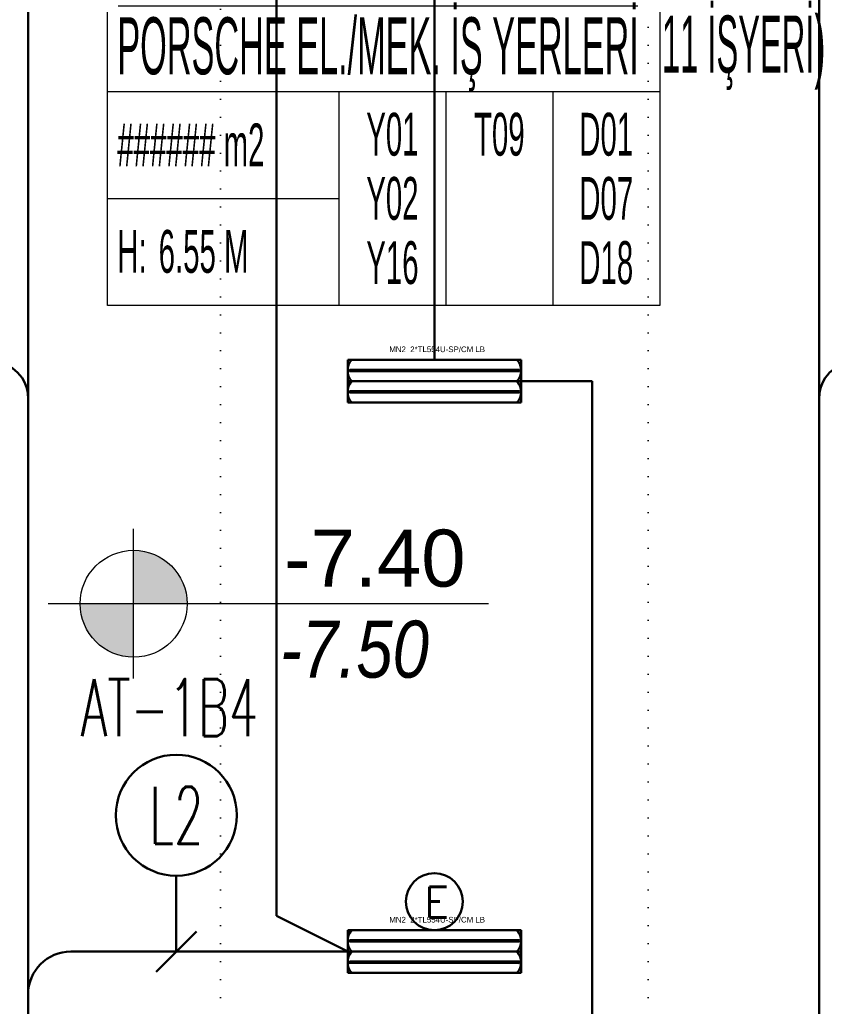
# Model space of a CAD drawing. Header units: metres. Extents: x -13316 to 152404, y -3899 to 30226.
# Drawn here: x 61779 to 62344, y 3973 to 4665 of the extents above; entities that cross this region are included whole.
import ezdxf
from ezdxf.enums import TextEntityAlignment as Align

# ---------------------------------------------------------------- set-up
doc = ezdxf.new("R2010")
doc.units = ezdxf.units.M
doc.header["$LTSCALE"] = 100
doc.header["$MEASUREMENT"] = 0
doc.linetypes.add('DOT2', pattern=[0.125, 0, -0.125])
doc.layers.get('0').update_dxf_attribs({"color": 9, "lineweight": 9})
for name, color, linetype, lineweight in [('06D', 9, 'Continuous', 9), ('21', 9, 'Continuous', 9), ('21_mahal200', 9, 'Continuous', 9), ('E-2x54 W SIVAÜSTÜ FLUORESAN YÜKSEK TAVAN ARMATÜRÜ', 7, 'Continuous', 30), ('E-ACİL AYDINLATMA KİTİ', 7, 'Continuous', 30), ('E-KABLO', 7, 'Continuous', 30), ('E-LINYE', 7, 'Continuous', 30)]:
    doc.layers.add(name, color=color, linetype=linetype, lineweight=lineweight)
doc.styles.add('Arial', font='arial.ttf', dxfattribs={"height": 2.5})
doc.styles.add('E-YAZI', font='txttw.shx')
doc.styles.add('MuuM_TEXT-ITALIC', font='ARIALNI.TTF')
doc.styles.add('MuuM_TEXT-STANDART', font='ARIALN.TTF')

# ---------------------------------------------------------------- blocks, each defined once
blk = doc.blocks.new('2x54 W SIVAÜSTÜ FLUORESAN YÜKSEK TAVAN ARMATÜRÜ')
at = {"layer": 'E-2x54 W SIVAÜSTÜ FLUORESAN YÜKSEK TAVAN ARMATÜRÜ', "color": 4}
for p, q in [((-60.8, 15), (-60.8, -15)), ((-60.8, 15), (60.8, 15)), ((60.8, 15), (60.8, 0)), ((-60, 0), (-15, 0)), ((15, 0), (60, 0)), ((60.8, 0), (60.8, -15)), ((-60.8, -15), (60.8, -15))]:
    blk.add_line(p, q, dxfattribs=at)
at = {"layer": 'E-2x54 W SIVAÜSTÜ FLUORESAN YÜKSEK TAVAN ARMATÜRÜ', "color": 7}
for p, q in [((-59.27, 8.01), (59.32, 8.01)), ((-59.16, 7.01), (59.44, 7)), ((-60.8, 0), (60.8, 0)), ((-59.27, -6.99), (59.32, -6.99)), ((-59.16, -7.99), (59.44, -8))]:
    blk.add_line(p, q, dxfattribs=at)
for centre in [(-59.23, 7.63), (-59.23, 7.33), (59.36, 7.63), (59.36, 7.33), (-59.23, -7.37), (-59.23, -7.67), (59.36, -7.37), (59.36, -7.67)]:
    blk.add_circle(centre, 0.11, dxfattribs=at)
for centre, radius, start, end in [((-48.66, 7.5), 12.14, 141.85995, 218.14005), ((48.66, 7.5), 12.14, 321.85995, 38.14005), ((-59.12, 7.51), 0.515, 106.86737, 266.76121), ((-59.32, 7.49), 0.519, 289.2244, 84.40418), ((59.47, 7.51), 0.515, 106.86737, 266.76121), ((59.27, 7.49), 0.519, 289.2244, 84.40418), ((-48.66, -7.5), 12.14, 141.85995, 218.14005), ((48.66, -7.5), 12.14, 321.85995, 38.14005), ((-59.12, -7.49), 0.515, 106.86737, 266.76121), ((-59.32, -7.51), 0.519, 289.2244, 84.40418), ((59.47, -7.49), 0.515, 106.86737, 266.76121), ((59.27, -7.51), 0.519, 289.2244, 84.40418)]:
    blk.add_arc(centre, radius, start, end, dxfattribs=at)
at = {"layer": 'E-2x54 W SIVAÜSTÜ FLUORESAN YÜKSEK TAVAN ARMATÜRÜ', "color": 7, "style": 'Arial'}
blk.add_text('MN2  2*TL554U-SP/CM LB', height=3.9508, dxfattribs=at).set_placement((-31.61, 20.4))
blk = doc.blocks.new('100_ACİL AYDINLATMA KİTİ')
at = {"layer": 'E-ACİL AYDINLATMA KİTİ', "color": 3}
blk.add_circle((0, 0), 1.251, dxfattribs=at)
at = {"layer": 'E-ACİL AYDINLATMA KİTİ', "color": 3, "style": 'E-YAZI'}
blk.add_text('E', height=1.34, dxfattribs=at).set_placement((-0.448, -0.694))
blk = doc.blocks.new('0_elevationtarget-p-bk')
h = blk.add_hatch(color=250)
h.paths.add_polyline_path([(1.875, 0, 0.414214), (0, 1.875), (0, 0)])
h.paths.add_polyline_path([(0, 0), (-1.875, 0, 0.414214), (0, -1.875)])
blk.add_line((0, -2.625), (0, 2.625))
blk.add_lwpolyline([(12.453, 0), (-3, 0)])
blk.add_circle((0, 0), 1.875)
at = {"style": 'Arial'}
blk.add_attdef('BITMISKOT', text='', height=2, dxfattribs=at).set_placement((4.5, 0), align=Align.BOTTOM_LEFT)
at = {"style": 'MuuM_TEXT-ITALIC'}
blk.add_attdef('FINISHINGFLOORLEVEL', text='', height=2, dxfattribs=at).set_placement((4.5, -0.592), align=Align.TOP_LEFT)
blk = doc.blocks.new('0_roomno2')
blk.add_lwpolyline([(19.375, -10.5), (0, -10.5), (0, 0), (19.375, 0)], close=True)
for points in [[(0, -3), (19.375, -3)], [(8.125, -3), (8.125, -10.5)], [(11.875, -3), (11.875, -10.5)], [(15.625, -3), (15.625, -10.5)], [(0, -6.75), (8.125, -6.75)]]:
    blk.add_lwpolyline(points)
at = {"style": 'MuuM_TEXT-STANDART', "width": 0.6}
blk.add_text('H:', height=1.5, dxfattribs=at).set_placement((0.35, -8.608), align=Align.MIDDLE_LEFT)
at = {"style": 'Arial'}
blk.add_attdef('ODANO', (0, 1.17), '', height=2, dxfattribs=at)
blk.add_attdef('MEKANADI', text='', height=2, dxfattribs=at).set_placement((0.35, -3), align=Align.BOTTOM_LEFT)
at = {"style": 'MuuM_TEXT-STANDART', "width": 0.6}
for tag, p in [('YER01', (10, -4.5)), ('TAVAN01', (13.75, -4.5)), ('DUVAR01', (17.5, -4.5)), ('YER02', (10, -6.75)), ('TAVAN02', (13.75, -6.75)), ('DUVAR02', (17.5, -6.75)), ('YER03', (10, -9)), ('TAVAN03', (13.75, -9)), ('DUVAR03', (17.5, -9))]:
    blk.add_attdef(tag, text='', height=1.5, dxfattribs=at).set_placement(p, align=Align.MIDDLE_CENTER)
for tag, p in [('M2', (0.35, -4.875)), ('TEMIZTAVANYUKSEKLIGI', (1.8, -8.608))]:
    blk.add_attdef(tag, text='', height=1.5, dxfattribs=at).set_placement(p, align=Align.MIDDLE_LEFT)
blk = doc.blocks.new('1.bod.mimari1.elk')
at = {"layer": '06D', "linetype": 'DOT2'}
for points in [[(5600, -2652.1), (5600, -7740, 0.414214), (6200, -8340)], [(5900, -2652.1), (5900, -7740, 0.414214), (6200, -8040)]]:
    blk.add_lwpolyline(points, format="xyb", dxfattribs=at)
at = {"layer": '21', "xscale": 20, "yscale": 20, "zscale": 20}
blk.add_blockref('0_elevationtarget-p-bk', (5539.04, -4694.4), dxfattribs=at).add_auto_attribs({'BITMISKOT': ' -7.40', 'FINISHINGFLOORLEVEL': ' -7.50'})
at = {"layer": '21_mahal200'}
ref = blk.add_blockref('0_roomno2', (5520.6, -4275.12), dxfattribs=dict(at, xscale=20, yscale=20, zscale=20))
ref.add_attrib('ODANO', 'B1-50', (5520.6, -4266.48), dxfattribs={"layer": '0', "height": 40, "style": 'Arial'})
ref.add_attrib('MEKANADI', 'PORSCHE EL./MEK. İŞ YERLERİ', dxfattribs={"layer": '0', "height": 40, "style": 'Arial', "width": 0.43}).set_placement((5527.6, -4335.12), align=Align.BOTTOM_LEFT)
ref.add_attrib('M2', '###### m2', dxfattribs={"layer": '0', "height": 30, "style": 'MuuM_TEXT-STANDART', "width": 0.6}).set_placement((5527.6, -4372.62), align=Align.MIDDLE_LEFT)
ref.add_attrib('TEMIZTAVANYUKSEKLIGI', '6.55 M', dxfattribs={"layer": '0', "height": 30, "style": 'MuuM_TEXT-STANDART', "width": 0.6}).set_placement((5556.6, -4447.28), align=Align.MIDDLE_LEFT)
ref.add_attrib('YER01', 'Y01', dxfattribs={"layer": '0', "height": 30, "style": 'MuuM_TEXT-STANDART', "width": 0.6}).set_placement((5720.6, -4365.12), align=Align.MIDDLE_CENTER)
ref.add_attrib('TAVAN01', 'T09', dxfattribs={"layer": '0', "height": 30, "style": 'MuuM_TEXT-STANDART', "width": 0.6}).set_placement((5795.6, -4365.12), align=Align.MIDDLE_CENTER)
ref.add_attrib('DUVAR01', 'D01', dxfattribs={"layer": '0', "height": 30, "style": 'MuuM_TEXT-STANDART', "width": 0.6}).set_placement((5870.6, -4365.12), align=Align.MIDDLE_CENTER)
ref.add_attrib('YER02', 'Y02', dxfattribs={"layer": '0', "height": 30, "style": 'MuuM_TEXT-STANDART', "width": 0.6}).set_placement((5720.6, -4410.12), align=Align.MIDDLE_CENTER)
ref.add_attrib('DUVAR02', 'D07', dxfattribs={"layer": '0', "height": 30, "style": 'MuuM_TEXT-STANDART', "width": 0.6}).set_placement((5870.6, -4410.12), align=Align.MIDDLE_CENTER)
ref.add_attrib('YER03', 'Y16', dxfattribs={"layer": '0', "height": 30, "style": 'MuuM_TEXT-STANDART', "width": 0.6}).set_placement((5720.6, -4455.12), align=Align.MIDDLE_CENTER)
ref.add_attrib('DUVAR03', 'D18', dxfattribs={"layer": '0', "height": 30, "style": 'MuuM_TEXT-STANDART', "width": 0.6}).set_placement((5870.6, -4455.12), align=Align.MIDDLE_CENTER)
at = {"layer": '21_mahal200', "style": 'MuuM_TEXT-STANDART', "width": 0.5}
blk.add_text('11 İŞYERİ)', height=40, dxfattribs=at).set_placement((5909.69, -4321.9))

msp = doc.modelspace()

# ---------------------------------------------------------------- linework, layer by layer
at = {"layer": 'E-KABLO', "color": 6}
for p, q in [((61959.2, 5211.67), (61959.2, 4036.67)), ((62070, 4426.67), (62070, 4796.67)), ((62130.8, 4411.67), (62180.8, 4411.67)), ((62180.8, 4411.67), (62180.8, 3611.67)), ((62009.2, 4011.67), (61959.2, 4036.67)), ((62009.2, 4011.67), (61815, 4011.67))]:
    msp.add_line(p, q, dxfattribs=at)
at = {"layer": 'E-KABLO', "color": 5}
for p, q in [((62340, 4873.47), (62340, 4400)), ((61785, 4381.67), (61785, 4857.5)), ((62340, 4400), (62340, 3600)), ((61785, 3636.06), (61785, 4381.67))]:
    msp.add_line(p, q, dxfattribs=at)
at = {"layer": 'E-KABLO', "color": 6}
for centre, radius, start, end in [((61760, 4400), 25, 0, 90), ((62365, 4400), 25, 90, 180), ((61815, 3981.67), 30, 90, 180)]:
    msp.add_arc(centre, radius, start, end, dxfattribs=at)
at = {"layer": 'E-LINYE', "color": 7, "linetype": 'Continuous'}
for p, q in [((61888.95, 4064.86), (61888.95, 4011.67)), ((61903.09, 4025.81), (61874.8, 3997.53))]:
    msp.add_line(p, q, dxfattribs=at)
msp.add_circle((61888.95, 4107.31), 42.44, dxfattribs=at)

# ---------------------------------------------------------------- block references
at = {"layer": '06D'}
msp.add_blockref('1.bod.mimari1.elk', (56320, 8950), dxfattribs=at)
at = {"layer": 'E-2x54 W SIVAÜSTÜ FLUORESAN YÜKSEK TAVAN ARMATÜRÜ', "color": 6}
for p in [(62070, 4411.67), (62070, 4011.67)]:
    msp.add_blockref('2x54 W SIVAÜSTÜ FLUORESAN YÜKSEK TAVAN ARMATÜRÜ', p, dxfattribs=at)
at = {"layer": 'E-ACİL AYDINLATMA KİTİ', "xscale": 16, "yscale": 16, "zscale": 16}
msp.add_blockref('100_ACİL AYDINLATMA KİTİ', (62070, 4046.69), dxfattribs=at)

# ---------------------------------------------------------------- texts
at = {"layer": 'E-LINYE', "color": 3, "linetype": 'Continuous', "style": 'E-YAZI', "width": 0.6}
for s, p in [('AT-1B4', (61884.22, 4182.78)), ('L2', (61888.95, 4107.31))]:
    msp.add_text(s, height=40, dxfattribs=at).set_placement(p, align=Align.MIDDLE_CENTER)

doc.saveas('drawing.dxf')
